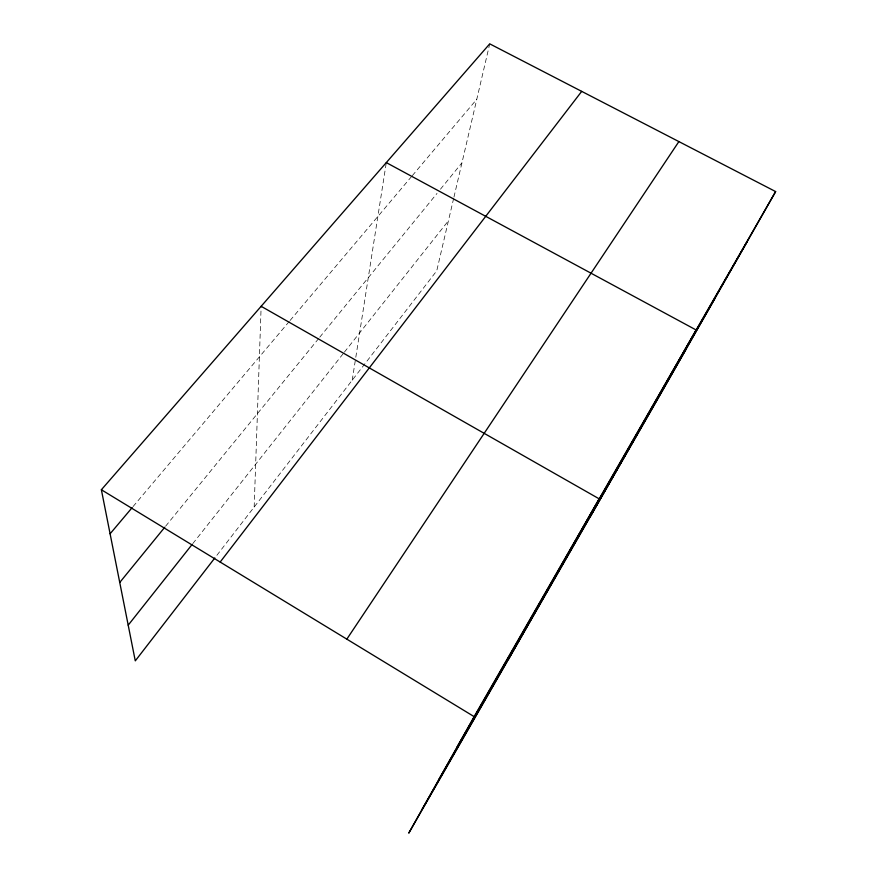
<?xml version="1.0" encoding="UTF-8"?>
<svg xmlns="http://www.w3.org/2000/svg" width="877" height="877" viewBox="0 0 877 877"><rect width="100%" height="100%" fill="white"/><g stroke="black" fill="none" stroke-linecap="round" stroke-linejoin="round"><path stroke-width="0.66" stroke-dasharray="4.38 3.29" d="M254.166 507.049L261.149 306.303M352.214 380.212L355.602 358.594M355.81 357.246L386.088 163.944M453.65 198.399L436.735 270.85L215.654 556.884M453.957 197.084L489.728 43.85M192.776 543.619L343.554 353.212M344.398 352.137L448.421 220.785M165.632 526.189L318.899 338.248M319.765 337.185L437.02 193.411M440.462 189.191L461.949 162.848M133.063 506.566L289.224 321.508M290.101 320.467L411.423 176.705M412.311 175.652L476.792 99.244"/><path stroke-width="1.32" d="M775.63 191.581L474.139 716.63L408.759 833.15L660.491 394.201L775.63 191.581L489.728 43.85L101.37 489.75L135.277 660.874L214.821 557.969M508.528 659.186L599.188 498.849L261.149 306.303M590.32 516.553L696.152 329.993L386.297 162.607M457.147 746.919L747.368 241.318M438.5 780.157L715.051 298.191M422.254 809.098L685.726 349.78M346.832 639.147L678.875 141.592M220.16 562.058L581.703 91.372M128.206 625.169L191.931 544.694M119.743 582.471L164.766 527.252M110.096 533.786L132.175 507.608M101.37 489.75L474.139 716.63"/></g></svg>
